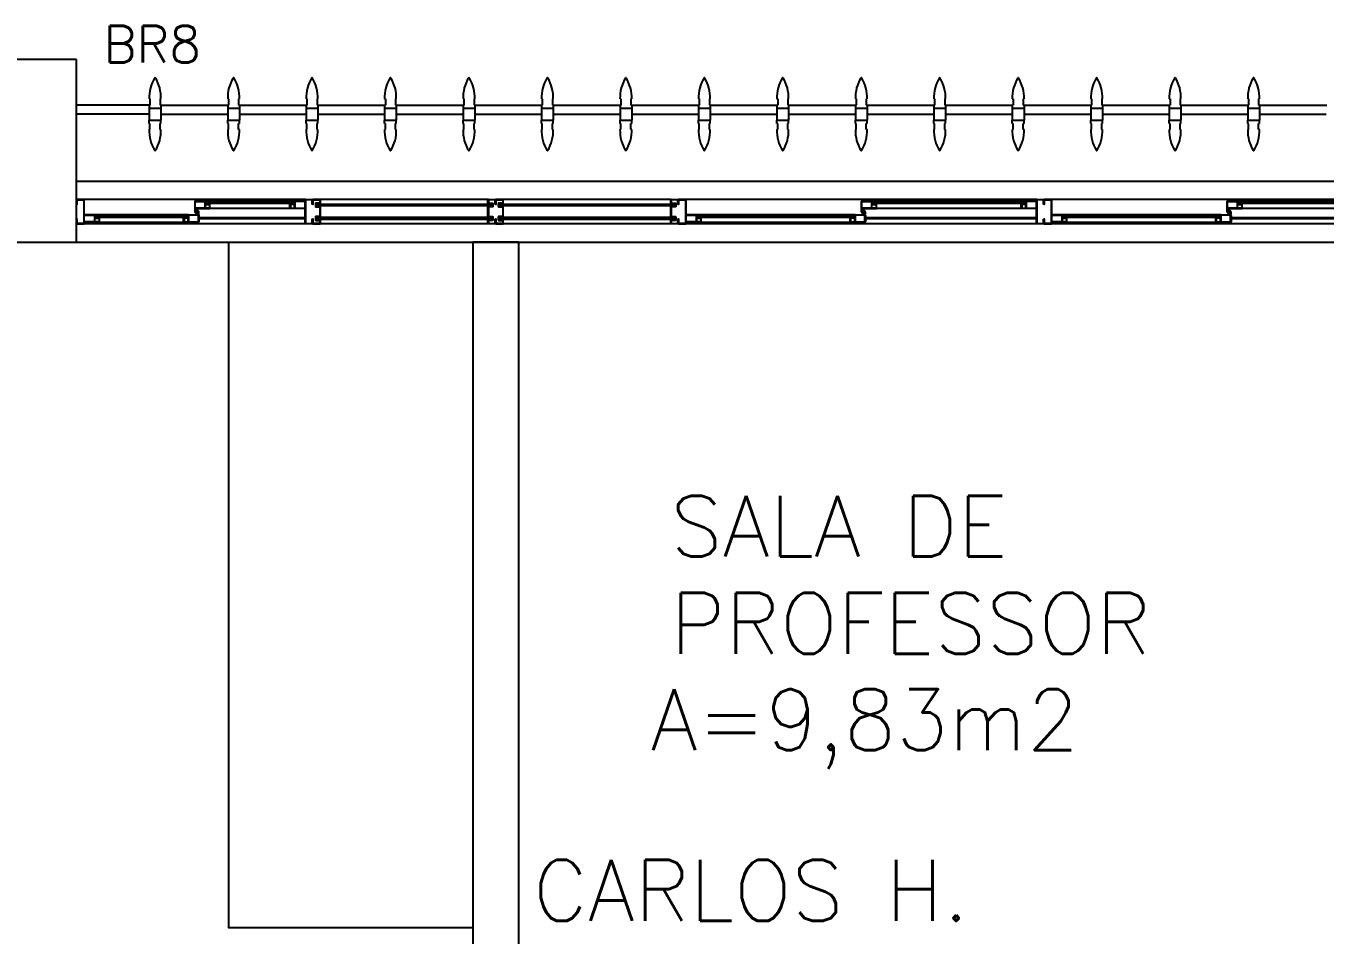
# Model space of a CAD drawing. Header units: millimetres. Extents: x 2128 to 2646, y 1972 to 2207.
# Drawn here: x 2323.295 to 2327.559, y 2050.691 to 2053.675 of the extents above; entities that cross this region are included whole.
import ezdxf

# ---------------------------------------------------------------- set-up
doc = ezdxf.new("R2010")
doc.units = ezdxf.units.MM
for name, color, linetype in [('AR-ALV', 2, 'Continuous'), ('AR-BANCADAS', 1, 'Continuous'), ('AR-BRISES', 1, 'Continuous'), ('AR-ESQ', 1, 'Continuous'), ('AR-ESTC', 3, 'Continuous'), ('AR-PEITORIL', 1, 'Continuous'), ('BC- VISTA', 1, 'Continuous'), ('BR-PAINEL', 1, 'Continuous'), ('BR-SUPORTE', 1, 'Continuous'), ('BR-TEXTO', 2, 'Continuous'), ('DT-ESQ-BAGUETE-C', 1, 'Continuous'), ('DT-ESQ-BAGUETE-V', 1, 'Continuous'), ('DT-ESQ-CHAPA DOBRADA-V', 1, 'Continuous'), ('DT-ESQ-MARCO-V', 1, 'Continuous'), ('DT-ESQ-PERFIL CADEIRA-C', 2, 'Continuous'), ('DT-ESQ-PERFIL CADEIRA-V', 2, 'Continuous'), ('DT-ESQ-PERFIL U SIMPLES-C', 2, 'Continuous'), ('DT-ESQ-PERFIL U-C', 2, 'Continuous'), ('DT-ESQ-PERFIL U-V', 1, 'Continuous'), ('DT-ESQ-VIDRO-C', 2, 'Continuous'), ('DT-ESQ-VIDRO-V', 71, 'Continuous'), ('DT-TXTMOD', 1, 'Continuous'), ('TEXTO', 2, 'Continuous'), ('Área', 2, 'Continuous')]:
    doc.layers.add(name, color=color, linetype=linetype)
doc.styles.add('S10', font='simplex.shx', dxfattribs={"height": 0.1})
doc.styles.add('S12', font='simplex.shx', dxfattribs={"width": 1.1, "height": 0.12})
doc.styles.add('UNB-100', font='simplex.shx', dxfattribs={"height": 0.2})

# ---------------------------------------------------------------- blocks, each defined once
blk = doc.blocks.new('BCL07')
at = {"layer": 'BC- VISTA'}
blk.add_lwpolyline([(0.8, 0), (0.8, -2.25), (0, -2.25), (0, 0)], close=True, dxfattribs=at)
blk = doc.blocks.new('EF35-P')
at = {"layer": 'DT-ESQ-BAGUETE-C', "ltscale": 0.1}
for points in [[(1.41, -0.08), (1.3965, -0.08), (1.3965, -0.0785), (1.4095, -0.0785, 0.414214), (1.41, -0.078), (1.41, -0.067, 0.414214), (1.4095, -0.0665), (1.3965, -0.0665), (1.3965, -0.065), (1.41, -0.065, -0.414214), (1.4115, -0.0665), (1.4115, -0.0785, -0.414214)], [(1.9015, -0.08), (1.915, -0.08), (1.915, -0.0785), (1.902, -0.0785, -0.414214), (1.9015, -0.078), (1.9015, -0.067, -0.414214), (1.902, -0.0665), (1.915, -0.0665), (1.915, -0.065), (1.9015, -0.065, 0.414214), (1.9, -0.0665), (1.9, -0.0785, 0.414214)], [(2.61, -0.08), (2.5965, -0.08), (2.5965, -0.0785), (2.6095, -0.0785, 0.414214), (2.61, -0.078), (2.61, -0.067, 0.414214), (2.6095, -0.0665), (2.5965, -0.0665), (2.5965, -0.065), (2.61, -0.065, -0.414214), (2.6115, -0.0665), (2.6115, -0.0785, -0.414214)], [(3.1015, -0.08), (3.115, -0.08), (3.115, -0.0785), (3.102, -0.0785, -0.414214), (3.1015, -0.078), (3.1015, -0.067, -0.414214), (3.102, -0.0665), (3.115, -0.0665), (3.115, -0.065), (3.1015, -0.065, 0.414214), (3.1, -0.0665), (3.1, -0.0785, 0.414214)], [(4.7975, -0.08), (4.784, -0.08), (4.784, -0.0785), (4.797, -0.0785, 0.414214), (4.7975, -0.078), (4.7975, -0.067, 0.414214), (4.797, -0.0665), (4.784, -0.0665), (4.784, -0.065), (4.7975, -0.065, -0.414214), (4.799, -0.0665), (4.799, -0.0785, -0.414214)], [(5.0765, -0.08), (5.09, -0.08), (5.09, -0.0785), (5.077, -0.0785, -0.414214), (5.0765, -0.078), (5.0765, -0.067, -0.414214), (5.077, -0.0665), (5.09, -0.0665), (5.09, -0.065), (5.0765, -0.065, 0.414214), (5.075, -0.0665), (5.075, -0.0785, 0.414214)], [(1.3265, -0.125), (1.34, -0.125), (1.34, -0.1235), (1.327, -0.1235, -0.414214), (1.3265, -0.123), (1.3265, -0.112, -0.414214), (1.327, -0.1115), (1.34, -0.1115), (1.34, -0.11), (1.3265, -0.11, 0.414214), (1.325, -0.1115), (1.325, -0.1235, 0.414214)], [(2.0485, -0.125), (2.035, -0.125), (2.035, -0.1235), (2.048, -0.1235, 0.414214), (2.0485, -0.123), (2.0485, -0.112, 0.414214), (2.048, -0.1115), (2.035, -0.1115), (2.035, -0.11), (2.0485, -0.11, -0.414214), (2.05, -0.1115), (2.05, -0.1235, -0.414214)], [(2.5265, -0.125), (2.54, -0.125), (2.54, -0.1235), (2.527, -0.1235, -0.414214), (2.5265, -0.123), (2.5265, -0.112, -0.414214), (2.527, -0.1115), (2.54, -0.1115), (2.54, -0.11), (2.5265, -0.11, 0.414214), (2.525, -0.1115), (2.525, -0.1235, 0.414214)], [(4.4485, -0.125), (4.435, -0.125), (4.435, -0.1235), (4.448, -0.1235, 0.414214), (4.4485, -0.123), (4.4485, -0.112, 0.414214), (4.448, -0.1115), (4.435, -0.1115), (4.435, -0.11), (4.4485, -0.11, -0.414214), (4.45, -0.1115), (4.45, -0.1235, -0.414214)], [(4.714, -0.125), (4.7275, -0.125), (4.7275, -0.1235), (4.7145, -0.1235, -0.414214), (4.714, -0.123), (4.714, -0.112, -0.414214), (4.7145, -0.1115), (4.7275, -0.1115), (4.7275, -0.11), (4.714, -0.11, 0.414214), (4.7125, -0.1115), (4.7125, -0.1235, 0.414214)]]:
    blk.add_lwpolyline(points, format="xyb", close=True, dxfattribs=at)
at = {"layer": 'DT-ESQ-BAGUETE-V', "ltscale": 0.1}
for p, q in [((1.41, -0.065), (1.9015, -0.065)), ((2.61, -0.065), (3.1015, -0.065)), ((4.7975, -0.065), (5.0765, -0.065)), ((0.8485, -0.11), (1.3265, -0.11)), ((2.0485, -0.11), (2.5265, -0.11)), ((4.4485, -0.11), (4.714, -0.11))]:
    blk.add_line(p, q, dxfattribs=at)
at = {"layer": 'DT-ESQ-CHAPA DOBRADA-V', "ltscale": 0.1}
for p, q in [((0.8, -0.077), (1.3615, -0.077)), ((0.8, -0.08), (1.3615, -0.08)), ((2, -0.077), (2.5615, -0.077)), ((2, -0.08), (2.5615, -0.08)), ((4.4, -0.077), (4.749, -0.077)), ((4.4, -0.08), (4.749, -0.08))]:
    blk.add_line(p, q, dxfattribs=at)
at = {"layer": 'DT-ESQ-MARCO-V', "ltscale": 0.1}
for p, q in [((3.1985, -0.06), (3.7515, -0.06)), ((3.7985, -0.06), (4.3515, -0.06)), ((3.1985, -0.14), (3.7515, -0.14)), ((3.7985, -0.14), (4.3515, -0.14))]:
    blk.add_line(p, q, dxfattribs=at)
at = {"layer": 'DT-ESQ-PERFIL CADEIRA-C', "ltscale": 0.1}
for p, q in [((1.3635, -0.0885), (1.41, -0.0885)), ((1.95, -0.0885), (1.9015, -0.0885)), ((2.5635, -0.0885), (2.61, -0.0885)), ((3.15, -0.0885), (3.1015, -0.0885)), ((4.751, -0.0885), (4.7975, -0.0885)), ((5.125, -0.0885), (5.0765, -0.0885)), ((1.373, -0.1335), (1.3265, -0.1335)), ((2, -0.1335), (2.0485, -0.1335)), ((2.573, -0.1335), (2.5265, -0.1335)), ((4.4, -0.1335), (4.4485, -0.1335)), ((4.7605, -0.1335), (4.714, -0.1335))]:
    blk.add_line(p, q, dxfattribs=at)
for points in [[(1.41, -0.087, -1), (1.41, -0.09), (1.3635, -0.09, -0.414214), (1.3615, -0.088), (1.3615, -0.067, -0.414214), (1.3635, -0.065), (1.395, -0.065, -0.414214), (1.3965, -0.0665), (1.3965, -0.087)], [(1.3965, -0.0885, -0.198913), (1.3954, -0.0881, -0.198913), (1.395, -0.087), (1.395, -0.067, 0.414214), (1.3945, -0.0665), (1.3635, -0.0665, 0.414214), (1.363, -0.067), (1.363, -0.088, 0.414214), (1.3635, -0.0885)], [(1.9015, -0.09), (1.95, -0.09), (1.95, -0.0885), (1.915, -0.0885, 0.198912), (1.9161, -0.0881, 0.198913), (1.9165, -0.087), (1.9165, -0.067, -0.414214), (1.917, -0.0665), (1.95, -0.0665), (1.95, -0.065), (1.9165, -0.065, 0.414214), (1.915, -0.0665), (1.915, -0.0785), (1.915, -0.08), (1.915, -0.087), (1.9015, -0.087, 1)], [(2.61, -0.087, -1), (2.61, -0.09), (2.5635, -0.09, -0.414214), (2.5615, -0.088), (2.5615, -0.067, -0.414214), (2.5635, -0.065), (2.595, -0.065, -0.414214), (2.5965, -0.0665), (2.5965, -0.087)], [(2.5965, -0.0885, -0.198913), (2.5954, -0.0881, -0.198913), (2.595, -0.087), (2.595, -0.067, 0.414214), (2.5945, -0.0665), (2.5635, -0.0665, 0.414214), (2.563, -0.067), (2.563, -0.088, 0.414214), (2.5635, -0.0885)], [(3.1015, -0.09), (3.15, -0.09), (3.15, -0.0885), (3.115, -0.0885, 0.198912), (3.1161, -0.0881, 0.198913), (3.1165, -0.087), (3.1165, -0.067, -0.414214), (3.117, -0.0665), (3.15, -0.0665), (3.15, -0.065), (3.1165, -0.065, 0.414214), (3.115, -0.0665), (3.115, -0.0785), (3.115, -0.08), (3.115, -0.087), (3.1015, -0.087, 1)], [(4.7975, -0.087, -1), (4.7975, -0.09), (4.751, -0.09, -0.414214), (4.749, -0.088), (4.749, -0.067, -0.414214), (4.751, -0.065), (4.7825, -0.065, -0.414214), (4.784, -0.0665), (4.784, -0.087)], [(4.784, -0.0885, -0.198913), (4.7829, -0.0881, -0.198913), (4.7825, -0.087), (4.7825, -0.067, 0.414214), (4.782, -0.0665), (4.751, -0.0665, 0.414214), (4.7505, -0.067), (4.7505, -0.088, 0.414214), (4.751, -0.0885)], [(5.0765, -0.09), (5.125, -0.09), (5.125, -0.0885), (5.09, -0.0885, 0.198912), (5.0911, -0.0881, 0.198913), (5.0915, -0.087), (5.0915, -0.067, -0.414214), (5.092, -0.0665), (5.125, -0.0665), (5.125, -0.065), (5.0915, -0.065, 0.414214), (5.09, -0.0665), (5.09, -0.0785), (5.09, -0.08), (5.09, -0.087), (5.0765, -0.087, 1)], [(1.3265, -0.132, 1), (1.3265, -0.135), (1.373, -0.135, 0.414214), (1.375, -0.133), (1.375, -0.112, 0.414214), (1.373, -0.11), (1.3415, -0.11, 0.414214), (1.34, -0.1115), (1.34, -0.132)], [(1.34, -0.1335, 0.198913), (1.3411, -0.1331, 0.198913), (1.3415, -0.132), (1.3415, -0.112, -0.414214), (1.342, -0.1115), (1.373, -0.1115, -0.414214), (1.3735, -0.112), (1.3735, -0.133, -0.414214), (1.373, -0.1335)], [(2.0485, -0.135), (2, -0.135), (2, -0.1335), (2.035, -0.1335, -0.198912), (2.0339, -0.1331, -0.198913), (2.0335, -0.132), (2.0335, -0.112, 0.414214), (2.033, -0.1115), (2, -0.1115), (2, -0.11), (2.0335, -0.11, -0.414214), (2.035, -0.1115), (2.035, -0.1235), (2.035, -0.125), (2.035, -0.132), (2.0485, -0.132, -1)], [(2.5265, -0.132, 1), (2.5265, -0.135), (2.573, -0.135, 0.414214), (2.575, -0.133), (2.575, -0.112, 0.414214), (2.573, -0.11), (2.5415, -0.11, 0.414214), (2.54, -0.1115), (2.54, -0.132)], [(2.54, -0.1335, 0.198913), (2.5411, -0.1331, 0.198913), (2.5415, -0.132), (2.5415, -0.112, -0.414214), (2.542, -0.1115), (2.573, -0.1115, -0.414214), (2.5735, -0.112), (2.5735, -0.133, -0.414214), (2.573, -0.1335)], [(4.4485, -0.135), (4.4, -0.135), (4.4, -0.1335), (4.435, -0.1335, -0.198912), (4.4339, -0.1331, -0.198913), (4.4335, -0.132), (4.4335, -0.112, 0.414214), (4.433, -0.1115), (4.4, -0.1115), (4.4, -0.11), (4.4335, -0.11, -0.414214), (4.435, -0.1115), (4.435, -0.1235), (4.435, -0.125), (4.435, -0.132), (4.4485, -0.132, -1)], [(4.714, -0.132, 1), (4.714, -0.135), (4.7605, -0.135, 0.414214), (4.7625, -0.133), (4.7625, -0.112, 0.414214), (4.7605, -0.11), (4.729, -0.11, 0.414214), (4.7275, -0.1115), (4.7275, -0.132)], [(4.7275, -0.1335, 0.198913), (4.7286, -0.1331, 0.198913), (4.729, -0.132), (4.729, -0.112, -0.414214), (4.7295, -0.1115), (4.7605, -0.1115, -0.414214), (4.761, -0.112), (4.761, -0.133, -0.414214), (4.7605, -0.1335)]]:
    blk.add_lwpolyline(points, format="xyb", close=True, dxfattribs=at)
at = {"layer": 'DT-ESQ-PERFIL CADEIRA-V', "ltscale": 0.1}
for p, q in [((1.395, -0.09), (1.9015, -0.09)), ((2.595, -0.09), (3.1015, -0.09)), ((4.7825, -0.09), (5.0765, -0.09)), ((0.8485, -0.135), (1.3265, -0.135)), ((2.0485, -0.135), (2.5265, -0.135)), ((4.4485, -0.135), (4.714, -0.135))]:
    blk.add_line(p, q, dxfattribs=at)
at = {"layer": 'DT-ESQ-PERFIL U SIMPLES-C', "ltscale": 0.1}
for points in [[(1.3635, -0.102), (1.3715, -0.102), (1.3715, -0.1005), (1.3635, -0.1005, -0.414214), (1.363, -0.1), (1.363, -0.092, -0.414214), (1.3635, -0.0915), (1.3715, -0.0915), (1.3715, -0.09), (1.3635, -0.09, 0.414214), (1.3615, -0.092), (1.3615, -0.1, 0.414214)], [(1.373, -0.098), (1.365, -0.098), (1.365, -0.0995), (1.373, -0.0995, -0.414214), (1.3735, -0.1), (1.3735, -0.108, -0.414214), (1.373, -0.1085), (1.365, -0.1085), (1.365, -0.11), (1.373, -0.11, 0.414214), (1.375, -0.108), (1.375, -0.1, 0.414214)], [(2.5635, -0.102), (2.5715, -0.102), (2.5715, -0.1005), (2.5635, -0.1005, -0.414214), (2.563, -0.1), (2.563, -0.092, -0.414214), (2.5635, -0.0915), (2.5715, -0.0915), (2.5715, -0.09), (2.5635, -0.09, 0.414214), (2.5615, -0.092), (2.5615, -0.1, 0.414214)], [(2.573, -0.098), (2.565, -0.098), (2.565, -0.0995), (2.573, -0.0995, -0.414214), (2.5735, -0.1), (2.5735, -0.108, -0.414214), (2.573, -0.1085), (2.565, -0.1085), (2.565, -0.11), (2.573, -0.11, 0.414214), (2.575, -0.108), (2.575, -0.1, 0.414214)], [(4.751, -0.102), (4.759, -0.102), (4.759, -0.1005), (4.751, -0.1005, -0.414214), (4.7505, -0.1), (4.7505, -0.092, -0.414214), (4.751, -0.0915), (4.759, -0.0915), (4.759, -0.09), (4.751, -0.09, 0.414214), (4.749, -0.092), (4.749, -0.1, 0.414214)], [(4.7605, -0.098), (4.7525, -0.098), (4.7525, -0.0995), (4.7605, -0.0995, -0.414214), (4.761, -0.1), (4.761, -0.108, -0.414214), (4.7605, -0.1085), (4.7525, -0.1085), (4.7525, -0.11), (4.7605, -0.11, 0.414214), (4.7625, -0.108), (4.7625, -0.1, 0.414214)]]:
    blk.add_lwpolyline(points, format="xyb", close=True, dxfattribs=at)
at = {"layer": 'DT-ESQ-PERFIL U-C', "ltscale": 0.1}
for points in [[(1.975, -0.0615, 0.414214), (1.9735, -0.06), (1.9515, -0.06, 0.414214), (1.95, -0.0615), (1.95, -0.1385, 0.414214), (1.9515, -0.14), (1.9735, -0.14, 0.414214), (1.975, -0.1385), (1.975, -0.125), (1.9735, -0.125), (1.9735, -0.138, -0.414214), (1.973, -0.1385), (1.952, -0.1385, -0.414214), (1.9515, -0.138), (1.9515, -0.062, -0.414214), (1.952, -0.0615), (1.973, -0.0615, -0.414214), (1.9735, -0.062), (1.9735, -0.075), (1.975, -0.075)], [(1.975, -0.0615, -0.414214), (1.9765, -0.06), (1.9985, -0.06, -0.414214), (2, -0.0615), (2, -0.1385, -0.414214), (1.9985, -0.14), (1.9765, -0.14, -0.414214), (1.975, -0.1385), (1.975, -0.125), (1.9765, -0.125), (1.9765, -0.138, 0.414214), (1.977, -0.1385), (1.998, -0.1385, 0.414214), (1.9985, -0.138), (1.9985, -0.062, 0.414214), (1.998, -0.0615), (1.977, -0.0615, 0.414214), (1.9765, -0.062), (1.9765, -0.075), (1.975, -0.075)], [(3.175, -0.0615, 0.414214), (3.1735, -0.06), (3.1515, -0.06, 0.414214), (3.15, -0.0615), (3.15, -0.1385, 0.414214), (3.1515, -0.14), (3.1735, -0.14, 0.414214), (3.175, -0.1385), (3.175, -0.125), (3.1735, -0.125), (3.1735, -0.138, -0.414214), (3.173, -0.1385), (3.152, -0.1385, -0.414214), (3.1515, -0.138), (3.1515, -0.062, -0.414214), (3.152, -0.0615), (3.173, -0.0615, -0.414214), (3.1735, -0.062), (3.1735, -0.075), (3.175, -0.075)], [(3.2, -0.1285), (3.2, -0.1385, -0.414214), (3.1985, -0.14), (3.1765, -0.14, -0.414214), (3.175, -0.1385), (3.175, -0.125), (3.1765, -0.125), (3.1765, -0.138, 0.414214), (3.177, -0.1385), (3.198, -0.1385, 0.414214), (3.1985, -0.138), (3.1985, -0.1285), (3.1855, -0.1285, -0.414214), (3.184, -0.127), (3.184, -0.117, -0.414214), (3.1855, -0.1155), (3.1985, -0.1155), (3.1985, -0.0845), (3.1855, -0.0845, -0.414214), (3.184, -0.083), (3.184, -0.073, -0.414214), (3.1855, -0.0715), (3.1985, -0.0715), (3.1985, -0.062, 0.414214), (3.198, -0.0615), (3.177, -0.0615, 0.414214), (3.1765, -0.062), (3.1765, -0.075), (3.175, -0.075), (3.175, -0.0615, -0.414214), (3.1765, -0.06), (3.1985, -0.06, -0.414214), (3.2, -0.0615), (3.2, -0.0715, -0.414214), (3.1985, -0.073), (3.1855, -0.073), (3.1855, -0.083), (3.1985, -0.083), (3.1985, -0.083, -0.414214), (3.2, -0.0845), (3.2, -0.1155, -0.414214), (3.1985, -0.117), (3.1985, -0.117), (3.1855, -0.117), (3.1855, -0.127), (3.1985, -0.127, -0.414214)], [(3.75, -0.1285), (3.75, -0.1385, 0.414214), (3.7515, -0.14), (3.7735, -0.14, 0.414214), (3.775, -0.1385), (3.775, -0.125), (3.7735, -0.125), (3.7735, -0.138, -0.414214), (3.773, -0.1385), (3.752, -0.1385, -0.414214), (3.7515, -0.138), (3.7515, -0.1285), (3.7645, -0.1285, 0.414214), (3.766, -0.127), (3.766, -0.117, 0.414214), (3.7645, -0.1155), (3.7515, -0.1155), (3.7515, -0.0845), (3.7645, -0.0845, 0.414214), (3.766, -0.083), (3.766, -0.073, 0.414214), (3.7645, -0.0715), (3.7515, -0.0715), (3.7515, -0.062, -0.414214), (3.752, -0.0615), (3.773, -0.0615, -0.414214), (3.7735, -0.062), (3.7735, -0.075), (3.775, -0.075), (3.775, -0.0615, 0.414214), (3.7735, -0.06), (3.7515, -0.06, 0.414214), (3.75, -0.0615), (3.75, -0.0715, 0.414214), (3.7515, -0.073), (3.7645, -0.073), (3.7645, -0.083), (3.7515, -0.083), (3.7515, -0.083, 0.414214), (3.75, -0.0845), (3.75, -0.1155, 0.414214), (3.7515, -0.117), (3.7515, -0.117), (3.7645, -0.117), (3.7645, -0.127), (3.7515, -0.127, 0.414214)], [(3.8, -0.1285), (3.8, -0.1385, -0.414214), (3.7985, -0.14), (3.7765, -0.14, -0.414214), (3.775, -0.1385), (3.775, -0.125), (3.7765, -0.125), (3.7765, -0.138, 0.414214), (3.777, -0.1385), (3.798, -0.1385, 0.414214), (3.7985, -0.138), (3.7985, -0.1285), (3.7855, -0.1285, -0.414214), (3.784, -0.127), (3.784, -0.117, -0.414214), (3.7855, -0.1155), (3.7985, -0.1155), (3.7985, -0.0845), (3.7855, -0.0845, -0.414214), (3.784, -0.083), (3.784, -0.073, -0.414214), (3.7855, -0.0715), (3.7985, -0.0715), (3.7985, -0.062, 0.414214), (3.798, -0.0615), (3.777, -0.0615, 0.414214), (3.7765, -0.062), (3.7765, -0.075), (3.775, -0.075), (3.775, -0.0615, -0.414214), (3.7765, -0.06), (3.7985, -0.06, -0.414214), (3.8, -0.0615), (3.8, -0.0715, -0.414214), (3.7985, -0.073), (3.7855, -0.073), (3.7855, -0.083), (3.7985, -0.083), (3.7985, -0.083, -0.414214), (3.8, -0.0845), (3.8, -0.1155, -0.414214), (3.7985, -0.117), (3.7985, -0.117), (3.7855, -0.117), (3.7855, -0.127), (3.7985, -0.127, -0.414214)], [(4.35, -0.1285), (4.35, -0.1385, 0.414214), (4.3515, -0.14), (4.3735, -0.14, 0.414214), (4.375, -0.1385), (4.375, -0.125), (4.3735, -0.125), (4.3735, -0.138, -0.414214), (4.373, -0.1385), (4.352, -0.1385, -0.414214), (4.3515, -0.138), (4.3515, -0.1285), (4.3645, -0.1285, 0.414214), (4.366, -0.127), (4.366, -0.117, 0.414214), (4.3645, -0.1155), (4.3515, -0.1155), (4.3515, -0.0845), (4.3645, -0.0845, 0.414214), (4.366, -0.083), (4.366, -0.073, 0.414214), (4.3645, -0.0715), (4.3515, -0.0715), (4.3515, -0.062, -0.414214), (4.352, -0.0615), (4.373, -0.0615, -0.414214), (4.3735, -0.062), (4.3735, -0.075), (4.375, -0.075), (4.375, -0.0615, 0.414214), (4.3735, -0.06), (4.3515, -0.06, 0.414214), (4.35, -0.0615), (4.35, -0.0715, 0.414214), (4.3515, -0.073), (4.3645, -0.073), (4.3645, -0.083), (4.3515, -0.083), (4.3515, -0.083, 0.414214), (4.35, -0.0845), (4.35, -0.1155, 0.414214), (4.3515, -0.117), (4.3515, -0.117), (4.3645, -0.117), (4.3645, -0.127), (4.3515, -0.127, 0.414214)], [(4.375, -0.0615, -0.414214), (4.3765, -0.06), (4.3985, -0.06, -0.414214), (4.4, -0.0615), (4.4, -0.1385, -0.414214), (4.3985, -0.14), (4.3765, -0.14, -0.414214), (4.375, -0.1385), (4.375, -0.125), (4.3765, -0.125), (4.3765, -0.138, 0.414214), (4.377, -0.1385), (4.398, -0.1385, 0.414214), (4.3985, -0.138), (4.3985, -0.062, 0.414214), (4.398, -0.0615), (4.377, -0.0615, 0.414214), (4.3765, -0.062), (4.3765, -0.075), (4.375, -0.075)], [(5.15, -0.0615, 0.414214), (5.1485, -0.06), (5.1265, -0.06, 0.414214), (5.125, -0.0615), (5.125, -0.1385, 0.414214), (5.1265, -0.14), (5.1485, -0.14, 0.414214), (5.15, -0.1385), (5.15, -0.125), (5.1485, -0.125), (5.1485, -0.138, -0.414214), (5.148, -0.1385), (5.127, -0.1385, -0.414214), (5.1265, -0.138), (5.1265, -0.062, -0.414214), (5.127, -0.0615), (5.148, -0.0615, -0.414214), (5.1485, -0.062), (5.1485, -0.075), (5.15, -0.075)]]:
    blk.add_lwpolyline(points, format="xyb", close=True, dxfattribs=at)
at = {"layer": 'DT-ESQ-PERFIL U-V', "ltscale": 0.1}
for p, q in [((0.7985, -0.06), (1.9515, -0.06)), ((1.9985, -0.06), (3.1515, -0.06)), ((4.3985, -0.06), (5.1265, -0.06)), ((0.7985, -0.14), (1.9515, -0.14)), ((1.9985, -0.14), (3.1515, -0.14)), ((4.3985, -0.14), (5.1265, -0.14))]:
    blk.add_line(p, q, dxfattribs=at)
at = {"layer": 'DT-ESQ-VIDRO-C', "ltscale": 0.1}
for points in [[(1.9125, -0.085), (1.9125, -0.082), (1.399, -0.082), (1.399, -0.085)], [(3.1125, -0.085), (3.1125, -0.082), (2.599, -0.082), (2.599, -0.085)], [(3.7625, -0.081), (3.7625, -0.075), (3.1875, -0.075), (3.1875, -0.081)], [(4.3625, -0.081), (4.3625, -0.075), (3.7875, -0.075), (3.7875, -0.081)], [(5.0875, -0.085), (5.0875, -0.082), (4.7865, -0.082), (4.7865, -0.085)], [(0.838, -0.13), (0.838, -0.127), (1.337, -0.127), (1.337, -0.13)], [(2.038, -0.13), (2.038, -0.127), (2.537, -0.127), (2.537, -0.13)], [(4.438, -0.13), (4.438, -0.127), (4.7245, -0.127), (4.7245, -0.13)]]:
    blk.add_lwpolyline(points, close=True, dxfattribs=at)
at = {"layer": 'DT-ESQ-VIDRO-V', "ltscale": 0.1}
for points in [[(3.7625, -0.119), (3.7625, -0.125), (3.1875, -0.125), (3.1875, -0.119)], [(4.3625, -0.119), (4.3625, -0.125), (3.7875, -0.125), (3.7875, -0.119)]]:
    blk.add_lwpolyline(points, close=True, dxfattribs=at)
at = {"layer": 'DT-TXTMOD', "ltscale": 0.1, "style": 'S10', "flags": 3}
for tag, p in [('M01', (0.025, -0.28)), ('M02', (0.3253, -0.28)), ('M03', (0.627, -0.28)), ('M04', (0.9288, -0.28)), ('M05', (1.2306, -0.28)), ('M06', (1.5323, -0.28)), ('M07', (1.8341, -0.28)), ('M08', (2.1359, -0.28)), ('M09', (2.4376, -0.28)), ('M10', (2.7394, -0.28)), ('M11', (3.0412, -0.28)), ('M12', (3.3429, -0.28)), ('M13', (3.6447, -0.28)), ('M14', (3.9464, -0.28)), ('M15', (4.2482, -0.28)), ('M16', (4.55, -0.28)), ('M17', (4.8517, -0.28))]:
    blk.add_attdef(tag, p, '', height=0.1, dxfattribs=at)
blk = doc.blocks.new('BR-MODULO8')
at = {"layer": 'BR-PAINEL'}
for p, q in [((-4.9117, 0.27), (-4.9092, 0.27)), ((-4.9092, 0.27), (-4.9092, 0.25)), ((-4.8758, 0.27), (-4.8758, 0.25)), ((-4.8733, 0.27), (-4.8758, 0.27)), ((-4.6542, 0.27), (-4.6517, 0.27)), ((-4.6517, 0.27), (-4.6517, 0.25)), ((-4.6183, 0.27), (-4.6183, 0.25)), ((-4.6158, 0.27), (-4.6183, 0.27)), ((-4.3967, 0.27), (-4.3942, 0.27)), ((-4.3942, 0.27), (-4.3942, 0.25)), ((-4.3608, 0.27), (-4.3608, 0.25)), ((-4.3583, 0.27), (-4.3608, 0.27)), ((-4.1392, 0.27), (-4.1367, 0.27)), ((-4.1367, 0.27), (-4.1367, 0.25)), ((-4.1033, 0.27), (-4.1033, 0.25)), ((-4.1008, 0.27), (-4.1033, 0.27)), ((-3.8817, 0.27), (-3.8792, 0.27)), ((-3.8792, 0.27), (-3.8792, 0.25)), ((-3.8458, 0.27), (-3.8458, 0.25)), ((-3.8433, 0.27), (-3.8458, 0.27)), ((-3.6242, 0.27), (-3.6217, 0.27)), ((-3.6217, 0.27), (-3.6217, 0.25)), ((-3.5883, 0.27), (-3.5883, 0.25)), ((-3.5858, 0.27), (-3.5883, 0.27)), ((-3.3667, 0.27), (-3.3642, 0.27)), ((-3.3642, 0.27), (-3.3642, 0.25)), ((-3.3308, 0.27), (-3.3308, 0.25)), ((-3.3283, 0.27), (-3.3308, 0.27)), ((-3.1092, 0.27), (-3.1067, 0.27)), ((-3.1067, 0.27), (-3.1067, 0.25)), ((-3.0733, 0.27), (-3.0733, 0.25)), ((-3.0708, 0.27), (-3.0733, 0.27)), ((-2.8517, 0.27), (-2.8492, 0.27)), ((-2.8492, 0.27), (-2.8492, 0.25)), ((-2.8158, 0.27), (-2.8158, 0.25)), ((-2.8133, 0.27), (-2.8158, 0.27)), ((-2.5942, 0.27), (-2.5917, 0.27)), ((-2.5917, 0.27), (-2.5917, 0.25)), ((-2.5583, 0.27), (-2.5583, 0.25)), ((-2.5558, 0.27), (-2.5583, 0.27)), ((-2.3367, 0.27), (-2.3342, 0.27)), ((-2.3342, 0.27), (-2.3342, 0.25)), ((-2.3008, 0.27), (-2.3008, 0.25)), ((-2.2983, 0.27), (-2.3008, 0.27)), ((-2.0792, 0.27), (-2.0767, 0.27)), ((-2.0767, 0.27), (-2.0767, 0.25)), ((-2.0433, 0.27), (-2.0433, 0.25)), ((-2.0408, 0.27), (-2.0433, 0.27)), ((-1.8217, 0.27), (-1.8192, 0.27)), ((-1.8192, 0.27), (-1.8192, 0.25)), ((-1.7858, 0.27), (-1.7858, 0.25)), ((-1.7833, 0.27), (-1.7858, 0.27)), ((-1.5642, 0.27), (-1.5617, 0.27)), ((-1.5617, 0.27), (-1.5617, 0.25)), ((-1.5283, 0.27), (-1.5283, 0.25)), ((-1.5258, 0.27), (-1.5283, 0.27)), ((-1.3067, 0.27), (-1.3042, 0.27)), ((-1.3042, 0.27), (-1.3042, 0.25)), ((-1.2708, 0.27), (-1.2708, 0.25)), ((-1.2683, 0.27), (-1.2708, 0.27)), ((-4.9117, 0.25), (-4.9117, 0.24)), ((-4.9117, 0.25), (-4.9092, 0.25)), ((-4.9117, 0.24), (-4.8733, 0.24)), ((-4.9117, 0.24), (-4.9117, 0.2)), ((-4.8733, 0.25), (-4.8758, 0.25)), ((-4.8733, 0.25), (-4.8733, 0.24)), ((-4.8733, 0.24), (-4.8733, 0.2)), ((-4.6542, 0.25), (-4.6542, 0.24)), ((-4.6542, 0.25), (-4.6517, 0.25)), ((-4.6542, 0.24), (-4.6158, 0.24)), ((-4.6542, 0.24), (-4.6542, 0.2)), ((-4.6158, 0.25), (-4.6183, 0.25)), ((-4.6158, 0.25), (-4.6158, 0.24)), ((-4.6158, 0.24), (-4.6158, 0.2)), ((-4.3967, 0.25), (-4.3967, 0.24)), ((-4.3967, 0.25), (-4.3942, 0.25)), ((-4.3967, 0.24), (-4.3583, 0.24)), ((-4.3967, 0.24), (-4.3967, 0.2)), ((-4.3583, 0.25), (-4.3608, 0.25)), ((-4.3583, 0.25), (-4.3583, 0.24)), ((-4.3583, 0.24), (-4.3583, 0.2)), ((-4.1392, 0.25), (-4.1392, 0.24)), ((-4.1392, 0.25), (-4.1367, 0.25)), ((-4.1392, 0.24), (-4.1008, 0.24)), ((-4.1392, 0.24), (-4.1392, 0.2)), ((-4.1008, 0.25), (-4.1033, 0.25)), ((-4.1008, 0.25), (-4.1008, 0.24)), ((-4.1008, 0.24), (-4.1008, 0.2)), ((-3.8817, 0.25), (-3.8817, 0.24)), ((-3.8817, 0.25), (-3.8792, 0.25)), ((-3.8817, 0.24), (-3.8433, 0.24)), ((-3.8817, 0.24), (-3.8817, 0.2)), ((-3.8433, 0.25), (-3.8458, 0.25)), ((-3.8433, 0.25), (-3.8433, 0.24)), ((-3.8433, 0.24), (-3.8433, 0.2)), ((-3.6242, 0.25), (-3.6242, 0.24)), ((-3.6242, 0.25), (-3.6217, 0.25)), ((-3.6242, 0.24), (-3.5858, 0.24)), ((-3.6242, 0.24), (-3.6242, 0.2)), ((-3.5858, 0.25), (-3.5883, 0.25)), ((-3.5858, 0.25), (-3.5858, 0.24)), ((-3.5858, 0.24), (-3.5858, 0.2)), ((-3.3667, 0.25), (-3.3667, 0.24)), ((-3.3667, 0.25), (-3.3642, 0.25)), ((-3.3667, 0.24), (-3.3283, 0.24)), ((-3.3667, 0.24), (-3.3667, 0.2)), ((-3.3283, 0.25), (-3.3308, 0.25)), ((-3.3283, 0.25), (-3.3283, 0.24)), ((-3.3283, 0.24), (-3.3283, 0.2)), ((-3.1092, 0.25), (-3.1092, 0.24)), ((-3.1092, 0.25), (-3.1067, 0.25)), ((-3.1092, 0.24), (-3.0708, 0.24)), ((-3.1092, 0.24), (-3.1092, 0.2)), ((-3.0708, 0.25), (-3.0733, 0.25)), ((-3.0708, 0.25), (-3.0708, 0.24)), ((-3.0708, 0.24), (-3.0708, 0.2)), ((-2.8517, 0.25), (-2.8517, 0.24)), ((-2.8517, 0.25), (-2.8492, 0.25)), ((-2.8517, 0.24), (-2.8133, 0.24)), ((-2.8517, 0.24), (-2.8517, 0.2)), ((-2.8133, 0.25), (-2.8158, 0.25)), ((-2.8133, 0.25), (-2.8133, 0.24)), ((-2.8133, 0.24), (-2.8133, 0.2)), ((-2.5942, 0.25), (-2.5942, 0.24)), ((-2.5942, 0.25), (-2.5917, 0.25)), ((-2.5942, 0.24), (-2.5558, 0.24)), ((-2.5942, 0.24), (-2.5942, 0.2)), ((-2.5558, 0.25), (-2.5583, 0.25)), ((-2.5558, 0.25), (-2.5558, 0.24)), ((-2.5558, 0.24), (-2.5558, 0.2)), ((-2.3367, 0.25), (-2.3367, 0.24)), ((-2.3367, 0.25), (-2.3342, 0.25)), ((-2.3367, 0.24), (-2.2983, 0.24)), ((-2.3367, 0.24), (-2.3367, 0.2)), ((-2.2983, 0.25), (-2.3008, 0.25)), ((-2.2983, 0.25), (-2.2983, 0.24)), ((-2.2983, 0.24), (-2.2983, 0.2)), ((-2.0792, 0.25), (-2.0792, 0.24)), ((-2.0792, 0.25), (-2.0767, 0.25)), ((-2.0792, 0.24), (-2.0408, 0.24)), ((-2.0792, 0.24), (-2.0792, 0.2)), ((-2.0408, 0.25), (-2.0433, 0.25)), ((-2.0408, 0.25), (-2.0408, 0.24)), ((-2.0408, 0.24), (-2.0408, 0.2)), ((-1.8217, 0.25), (-1.8217, 0.24)), ((-1.8217, 0.25), (-1.8192, 0.25)), ((-1.8217, 0.24), (-1.7833, 0.24)), ((-1.8217, 0.24), (-1.8217, 0.2)), ((-1.7833, 0.25), (-1.7858, 0.25)), ((-1.7833, 0.25), (-1.7833, 0.24)), ((-1.7833, 0.24), (-1.7833, 0.2)), ((-1.5642, 0.25), (-1.5642, 0.24)), ((-1.5642, 0.25), (-1.5617, 0.25)), ((-1.5642, 0.24), (-1.5258, 0.24)), ((-1.5642, 0.24), (-1.5642, 0.2)), ((-1.5258, 0.25), (-1.5283, 0.25)), ((-1.5258, 0.25), (-1.5258, 0.24)), ((-1.5258, 0.24), (-1.5258, 0.2)), ((-1.3067, 0.25), (-1.3067, 0.24)), ((-1.3067, 0.25), (-1.3042, 0.25)), ((-1.3067, 0.24), (-1.2683, 0.24)), ((-1.3067, 0.24), (-1.3067, 0.2)), ((-1.2683, 0.25), (-1.2708, 0.25)), ((-1.2683, 0.25), (-1.2683, 0.24)), ((-1.2683, 0.24), (-1.2683, 0.2)), ((-4.9117, 0.2), (-4.8733, 0.2)), ((-4.9117, 0.19), (-4.9117, 0.2)), ((-4.9117, 0.19), (-4.9092, 0.19)), ((-4.9092, 0.17), (-4.9092, 0.19)), ((-4.8733, 0.19), (-4.8758, 0.19)), ((-4.8758, 0.17), (-4.8758, 0.19)), ((-4.8733, 0.19), (-4.8733, 0.2)), ((-4.6542, 0.2), (-4.6158, 0.2)), ((-4.6542, 0.19), (-4.6542, 0.2)), ((-4.6542, 0.19), (-4.6517, 0.19)), ((-4.6517, 0.17), (-4.6517, 0.19)), ((-4.6158, 0.19), (-4.6183, 0.19)), ((-4.6183, 0.17), (-4.6183, 0.19)), ((-4.6158, 0.19), (-4.6158, 0.2)), ((-4.3967, 0.2), (-4.3583, 0.2)), ((-4.3967, 0.19), (-4.3967, 0.2)), ((-4.3967, 0.19), (-4.3942, 0.19)), ((-4.3942, 0.17), (-4.3942, 0.19)), ((-4.3583, 0.19), (-4.3608, 0.19)), ((-4.3608, 0.17), (-4.3608, 0.19)), ((-4.3583, 0.19), (-4.3583, 0.2)), ((-4.1392, 0.2), (-4.1008, 0.2)), ((-4.1392, 0.19), (-4.1392, 0.2)), ((-4.1392, 0.19), (-4.1367, 0.19)), ((-4.1367, 0.17), (-4.1367, 0.19)), ((-4.1008, 0.19), (-4.1033, 0.19)), ((-4.1033, 0.17), (-4.1033, 0.19)), ((-4.1008, 0.19), (-4.1008, 0.2)), ((-3.8817, 0.2), (-3.8433, 0.2)), ((-3.8817, 0.19), (-3.8817, 0.2)), ((-3.8817, 0.19), (-3.8792, 0.19)), ((-3.8792, 0.17), (-3.8792, 0.19)), ((-3.8433, 0.19), (-3.8458, 0.19)), ((-3.8458, 0.17), (-3.8458, 0.19)), ((-3.8433, 0.19), (-3.8433, 0.2)), ((-3.6242, 0.2), (-3.5858, 0.2)), ((-3.6242, 0.19), (-3.6242, 0.2)), ((-3.6242, 0.19), (-3.6217, 0.19)), ((-3.6217, 0.17), (-3.6217, 0.19)), ((-3.5858, 0.19), (-3.5883, 0.19)), ((-3.5883, 0.17), (-3.5883, 0.19)), ((-3.5858, 0.19), (-3.5858, 0.2)), ((-3.3667, 0.2), (-3.3283, 0.2)), ((-3.3667, 0.19), (-3.3667, 0.2)), ((-3.3667, 0.19), (-3.3642, 0.19)), ((-3.3642, 0.17), (-3.3642, 0.19)), ((-3.3283, 0.19), (-3.3308, 0.19)), ((-3.3308, 0.17), (-3.3308, 0.19)), ((-3.3283, 0.19), (-3.3283, 0.2)), ((-3.1092, 0.2), (-3.0708, 0.2)), ((-3.1092, 0.19), (-3.1092, 0.2)), ((-3.1092, 0.19), (-3.1067, 0.19)), ((-3.1067, 0.17), (-3.1067, 0.19)), ((-3.0708, 0.19), (-3.0733, 0.19)), ((-3.0733, 0.17), (-3.0733, 0.19)), ((-3.0708, 0.19), (-3.0708, 0.2)), ((-2.8517, 0.2), (-2.8133, 0.2)), ((-2.8517, 0.19), (-2.8517, 0.2)), ((-2.8517, 0.19), (-2.8492, 0.19)), ((-2.8492, 0.17), (-2.8492, 0.19)), ((-2.8133, 0.19), (-2.8158, 0.19)), ((-2.8158, 0.17), (-2.8158, 0.19)), ((-2.8133, 0.19), (-2.8133, 0.2)), ((-2.5942, 0.2), (-2.5558, 0.2)), ((-2.5942, 0.19), (-2.5942, 0.2)), ((-2.5942, 0.19), (-2.5917, 0.19)), ((-2.5917, 0.17), (-2.5917, 0.19)), ((-2.5558, 0.19), (-2.5583, 0.19)), ((-2.5583, 0.17), (-2.5583, 0.19)), ((-2.5558, 0.19), (-2.5558, 0.2)), ((-2.3367, 0.2), (-2.2983, 0.2)), ((-2.3367, 0.19), (-2.3367, 0.2)), ((-2.3367, 0.19), (-2.3342, 0.19)), ((-2.3342, 0.17), (-2.3342, 0.19)), ((-2.2983, 0.19), (-2.3008, 0.19)), ((-2.3008, 0.17), (-2.3008, 0.19)), ((-2.2983, 0.19), (-2.2983, 0.2)), ((-2.0792, 0.2), (-2.0408, 0.2)), ((-2.0792, 0.19), (-2.0792, 0.2)), ((-2.0792, 0.19), (-2.0767, 0.19)), ((-2.0767, 0.17), (-2.0767, 0.19)), ((-2.0408, 0.19), (-2.0433, 0.19)), ((-2.0433, 0.17), (-2.0433, 0.19)), ((-2.0408, 0.19), (-2.0408, 0.2)), ((-1.8217, 0.2), (-1.7833, 0.2)), ((-1.8217, 0.19), (-1.8217, 0.2)), ((-1.8217, 0.19), (-1.8192, 0.19)), ((-1.8192, 0.17), (-1.8192, 0.19)), ((-1.7833, 0.19), (-1.7858, 0.19)), ((-1.7858, 0.17), (-1.7858, 0.19)), ((-1.7833, 0.19), (-1.7833, 0.2)), ((-1.5642, 0.2), (-1.5258, 0.2)), ((-1.5642, 0.19), (-1.5642, 0.2)), ((-1.5642, 0.19), (-1.5617, 0.19)), ((-1.5617, 0.17), (-1.5617, 0.19)), ((-1.5258, 0.19), (-1.5283, 0.19)), ((-1.5283, 0.17), (-1.5283, 0.19)), ((-1.5258, 0.19), (-1.5258, 0.2)), ((-1.3067, 0.2), (-1.2683, 0.2)), ((-1.3067, 0.19), (-1.3067, 0.2)), ((-1.3067, 0.19), (-1.3042, 0.19)), ((-1.3042, 0.17), (-1.3042, 0.19)), ((-1.2683, 0.19), (-1.2708, 0.19)), ((-1.2708, 0.17), (-1.2708, 0.19)), ((-1.2683, 0.19), (-1.2683, 0.2)), ((-4.9117, 0.17), (-4.9092, 0.17)), ((-4.8733, 0.17), (-4.8758, 0.17)), ((-4.6542, 0.17), (-4.6517, 0.17)), ((-4.6158, 0.17), (-4.6183, 0.17)), ((-4.3967, 0.17), (-4.3942, 0.17)), ((-4.3583, 0.17), (-4.3608, 0.17)), ((-4.1392, 0.17), (-4.1367, 0.17)), ((-4.1008, 0.17), (-4.1033, 0.17)), ((-3.8817, 0.17), (-3.8792, 0.17)), ((-3.8433, 0.17), (-3.8458, 0.17)), ((-3.6242, 0.17), (-3.6217, 0.17)), ((-3.5858, 0.17), (-3.5883, 0.17)), ((-3.3667, 0.17), (-3.3642, 0.17)), ((-3.3283, 0.17), (-3.3308, 0.17)), ((-3.1092, 0.17), (-3.1067, 0.17)), ((-3.0708, 0.17), (-3.0733, 0.17)), ((-2.8517, 0.17), (-2.8492, 0.17)), ((-2.8133, 0.17), (-2.8158, 0.17)), ((-2.5942, 0.17), (-2.5917, 0.17)), ((-2.5558, 0.17), (-2.5583, 0.17)), ((-2.3367, 0.17), (-2.3342, 0.17)), ((-2.2983, 0.17), (-2.3008, 0.17)), ((-2.0792, 0.17), (-2.0767, 0.17)), ((-2.0408, 0.17), (-2.0433, 0.17)), ((-1.8217, 0.17), (-1.8192, 0.17)), ((-1.7833, 0.17), (-1.7858, 0.17)), ((-1.5642, 0.17), (-1.5617, 0.17)), ((-1.5258, 0.17), (-1.5283, 0.17)), ((-1.3067, 0.17), (-1.3042, 0.17)), ((-1.2683, 0.17), (-1.2708, 0.17))]:
    blk.add_line(p, q, dxfattribs=at)
for centre, radius, start, end in [((-4.7867, 0.2739), 0.1251, 148.4721, 181.772), ((-4.8925, 0.3387), 0.001, 37.1012, 142.8988), ((-4.9983, 0.2739), 0.1251, 358.228, 31.5279), ((-4.5292, 0.2739), 0.1251, 148.4721, 181.772), ((-4.635, 0.3387), 0.001, 37.1012, 142.8988), ((-4.7408, 0.2739), 0.1251, 358.228, 31.5279), ((-4.2717, 0.2739), 0.1251, 148.4721, 181.772), ((-4.3775, 0.3387), 0.001, 37.1012, 142.8988), ((-4.4833, 0.2739), 0.1251, 358.228, 31.5279), ((-4.0142, 0.2739), 0.1251, 148.4721, 181.772), ((-4.12, 0.3387), 0.001, 37.1012, 142.8988), ((-4.2258, 0.2739), 0.1251, 358.228, 31.5279), ((-3.7567, 0.2739), 0.1251, 148.4721, 181.772), ((-3.8625, 0.3387), 0.001, 37.1012, 142.8988), ((-3.9683, 0.2739), 0.1251, 358.228, 31.5279), ((-3.4992, 0.2739), 0.1251, 148.4721, 181.772), ((-3.605, 0.3387), 0.001, 37.1012, 142.8988), ((-3.7108, 0.2739), 0.1251, 358.228, 31.5279), ((-3.2417, 0.2739), 0.1251, 148.4721, 181.772), ((-3.3475, 0.3387), 0.001, 37.1012, 142.8988), ((-3.4533, 0.2739), 0.1251, 358.228, 31.5279), ((-2.9842, 0.2739), 0.1251, 148.4721, 181.772), ((-3.09, 0.3387), 0.001, 37.1012, 142.8988), ((-3.1958, 0.2739), 0.1251, 358.228, 31.5279), ((-2.7267, 0.2739), 0.1251, 148.4721, 181.772), ((-2.8325, 0.3387), 0.001, 37.1012, 142.8988), ((-2.9383, 0.2739), 0.1251, 358.228, 31.5279), ((-2.4692, 0.2739), 0.1251, 148.4721, 181.772), ((-2.575, 0.3387), 0.001, 37.1012, 142.8988), ((-2.6808, 0.2739), 0.1251, 358.228, 31.5279), ((-2.2117, 0.2739), 0.1251, 148.4721, 181.772), ((-2.3175, 0.3387), 0.001, 37.1012, 142.8988), ((-2.4233, 0.2739), 0.1251, 358.228, 31.5279), ((-1.9542, 0.2739), 0.1251, 148.4721, 181.772), ((-2.06, 0.3387), 0.001, 37.1012, 142.8988), ((-2.1658, 0.2739), 0.1251, 358.228, 31.5279), ((-1.6967, 0.2739), 0.1251, 148.4721, 181.772), ((-1.8025, 0.3387), 0.001, 37.1012, 142.8988), ((-1.9083, 0.2739), 0.1251, 358.228, 31.5279), ((-1.4392, 0.2739), 0.1251, 148.4721, 181.772), ((-1.545, 0.3387), 0.001, 37.1012, 142.8988), ((-1.6508, 0.2739), 0.1251, 358.228, 31.5279), ((-1.1817, 0.2739), 0.1251, 148.4721, 181.772), ((-1.2875, 0.3387), 0.001, 37.1012, 142.8988), ((-1.3933, 0.2739), 0.1251, 358.228, 31.5279), ((-4.7867, 0.1661), 0.1251, 178.228, 211.5279), ((-4.9983, 0.1661), 0.1251, 328.4721, 1.772), ((-4.5292, 0.1661), 0.1251, 178.228, 211.5279), ((-4.7408, 0.1661), 0.1251, 328.4721, 1.772), ((-4.2717, 0.1661), 0.1251, 178.228, 211.5279), ((-4.4833, 0.1661), 0.1251, 328.4721, 1.772), ((-4.0142, 0.1661), 0.1251, 178.228, 211.5279), ((-4.2258, 0.1661), 0.1251, 328.4721, 1.772), ((-3.7567, 0.1661), 0.1251, 178.228, 211.5279), ((-3.9683, 0.1661), 0.1251, 328.4721, 1.772), ((-3.4992, 0.1661), 0.1251, 178.228, 211.5279), ((-3.7108, 0.1661), 0.1251, 328.4721, 1.772), ((-3.2417, 0.1661), 0.1251, 178.228, 211.5279), ((-3.4533, 0.1661), 0.1251, 328.4721, 1.772), ((-2.9842, 0.1661), 0.1251, 178.228, 211.5279), ((-3.1958, 0.1661), 0.1251, 328.4721, 1.772), ((-2.7267, 0.1661), 0.1251, 178.228, 211.5279), ((-2.9383, 0.1661), 0.1251, 328.4721, 1.772), ((-2.4692, 0.1661), 0.1251, 178.228, 211.5279), ((-2.6808, 0.1661), 0.1251, 328.4721, 1.772), ((-2.2117, 0.1661), 0.1251, 178.228, 211.5279), ((-2.4233, 0.1661), 0.1251, 328.4721, 1.772), ((-1.9542, 0.1661), 0.1251, 178.228, 211.5279), ((-2.1658, 0.1661), 0.1251, 328.4721, 1.772), ((-1.6967, 0.1661), 0.1251, 178.228, 211.5279), ((-1.9083, 0.1661), 0.1251, 328.4721, 1.772), ((-1.4392, 0.1661), 0.1251, 178.228, 211.5279), ((-1.6508, 0.1661), 0.1251, 328.4721, 1.772), ((-1.1817, 0.1661), 0.1251, 178.228, 211.5279), ((-1.3933, 0.1661), 0.1251, 328.4721, 1.772), ((-4.8925, 0.1013), 0.001, 217.1012, 322.8988), ((-4.635, 0.1013), 0.001, 217.1012, 322.8988), ((-4.3775, 0.1013), 0.001, 217.1012, 322.8988), ((-4.12, 0.1013), 0.001, 217.1012, 322.8988), ((-3.8625, 0.1013), 0.001, 217.1012, 322.8988), ((-3.605, 0.1013), 0.001, 217.1012, 322.8988), ((-3.3475, 0.1013), 0.001, 217.1012, 322.8988), ((-3.09, 0.1013), 0.001, 217.1012, 322.8988), ((-2.8325, 0.1013), 0.001, 217.1012, 322.8988), ((-2.575, 0.1013), 0.001, 217.1012, 322.8988), ((-2.3175, 0.1013), 0.001, 217.1012, 322.8988), ((-2.06, 0.1013), 0.001, 217.1012, 322.8988), ((-1.8025, 0.1013), 0.001, 217.1012, 322.8988), ((-1.545, 0.1013), 0.001, 217.1012, 322.8988), ((-1.2875, 0.1013), 0.001, 217.1012, 322.8988)]:
    blk.add_arc(centre, radius, start, end, dxfattribs=at)
at = {"layer": 'BR-SUPORTE'}
for p, q in [((-4.9117, 0.25), (-5.15, 0.25)), ((-4.9117, 0.22), (-5.15, 0.22)), ((-4.8733, 0.25), (-4.6517, 0.25)), ((-4.8733, 0.22), (-4.6542, 0.22)), ((-4.6158, 0.25), (-4.3942, 0.25)), ((-4.6158, 0.22), (-4.3967, 0.22)), ((-4.3583, 0.25), (-4.1367, 0.25)), ((-4.3583, 0.22), (-4.1392, 0.22)), ((-4.1008, 0.25), (-3.8792, 0.25)), ((-4.1008, 0.22), (-3.8817, 0.22)), ((-3.8433, 0.25), (-3.6217, 0.25)), ((-3.8433, 0.22), (-3.6242, 0.22)), ((-3.5858, 0.25), (-3.3642, 0.25)), ((-3.5858, 0.22), (-3.3667, 0.22)), ((-3.3283, 0.25), (-3.1067, 0.25)), ((-3.3283, 0.22), (-3.1092, 0.22)), ((-3.0708, 0.25), (-2.8492, 0.25)), ((-3.0708, 0.22), (-2.8517, 0.22)), ((-2.8133, 0.25), (-2.5917, 0.25)), ((-2.8133, 0.22), (-2.5942, 0.22)), ((-2.5558, 0.25), (-2.3342, 0.25)), ((-2.5558, 0.22), (-2.3367, 0.22)), ((-2.2983, 0.25), (-2.0767, 0.25)), ((-2.2983, 0.22), (-2.0792, 0.22)), ((-2.0408, 0.25), (-1.8192, 0.25)), ((-2.0408, 0.22), (-1.8217, 0.22)), ((-1.7833, 0.25), (-1.5617, 0.25)), ((-1.7833, 0.22), (-1.5642, 0.22)), ((-1.5258, 0.25), (-1.3042, 0.25)), ((-1.5258, 0.22), (-1.3067, 0.22)), ((-1.2683, 0.25), (-1.0467, 0.25)), ((-1.2683, 0.22), (-1.0492, 0.22))]:
    blk.add_line(p, q, dxfattribs=at)

msp = doc.modelspace()

# ---------------------------------------------------------------- linework, layer by layer
at = {"layer": 'AR-ALV'}
for p, q in [((2324.9115, 2052.9651), (2324.7615, 2052.9651)), ((2324.7615, 2052.9651), (2324.7615, 2049.5151)), ((2324.9115, 2052.9651), (2324.9115, 2049.5151))]:
    msp.add_line(p, q, dxfattribs=at)
at = {"layer": 'AR-ESTC'}
for p, q in [((2323.4615, 2053.5651), (2323.2615, 2053.5651)), ((2323.4615, 2052.9651), (2323.4615, 2053.5651)), ((2323.2615, 2052.9651), (2323.4615, 2052.9651))]:
    msp.add_line(p, q, dxfattribs=at)
at = {"layer": 'AR-PEITORIL'}
for p, q in [((2323.4615, 2053.1651), (2328.6115, 2053.1651)), ((2323.4615, 2052.9651), (2328.6115, 2052.9651))]:
    msp.add_line(p, q, dxfattribs=at)

# ---------------------------------------------------------------- block references
at = {"layer": 'AR-BANCADAS'}
msp.add_blockref('BCL07', (2323.9615, 2052.9651), dxfattribs=at)
at = {"layer": 'AR-BRISES'}
ref = msp.add_blockref('BR-MODULO8', (2328.6115, 2053.1651), dxfattribs=at)
ref.add_attrib('BR', 'BR8', (2323.5499, 2053.5547), dxfattribs={"layer": 'BR-TEXTO', "height": 0.12, "style": 'S12'})
at = {"layer": 'AR-ESQ', "rotation": 180}
msp.add_blockref('EF35-P', (2328.6115, 2052.9651), dxfattribs=at)

# ---------------------------------------------------------------- texts
at = {"layer": 'TEXTO', "style": 'UNB-100'}
for s, p in [('SALA DE', (2325.4101, 2051.9331)), ('PROFESSOR', (2325.4101, 2051.6144)), ('CARLOS H.', (2324.9592, 2050.7374))]:
    msp.add_text(s, height=0.2, dxfattribs=at).set_placement(p)
at = {"layer": 'Área', "style": 'UNB-100'}
msp.add_text('A=9,83m2', height=0.2, dxfattribs=at).set_placement((2325.3453, 2051.2979))

doc.saveas('drawing.dxf')
